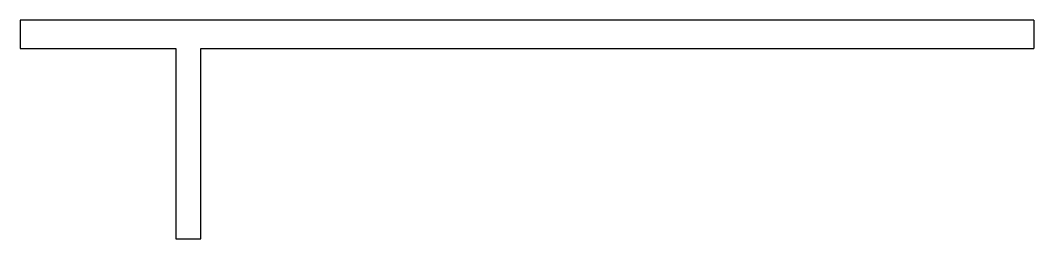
# Model space of a CAD drawing. Header units: millimetres. Extents: x 0 to 1148, y 0 to 248.
import ezdxf

# ---------------------------------------------------------------- set-up
doc = ezdxf.new("R2010")
doc.units = ezdxf.units.MM

msp = doc.modelspace()

# ---------------------------------------------------------------- linework, layer by layer
at = {"color": 7, "linetype": 'Continuous'}
for p, q in [((1147.7, 248), (0, 248)), ((0, 248), (0, 215.9)), ((1147.7, 248), (1147.7, 215.9)), ((0, 215.9), (176.2, 215.9)), ((176.2, 215.9), (176.2, 0)), ((204.3, 0), (204.3, 215.9)), ((204.3, 215.9), (1147.7, 215.9)), ((176.2, 0), (204.3, 0))]:
    msp.add_line(p, q, dxfattribs=at)

doc.saveas('drawing.dxf')
